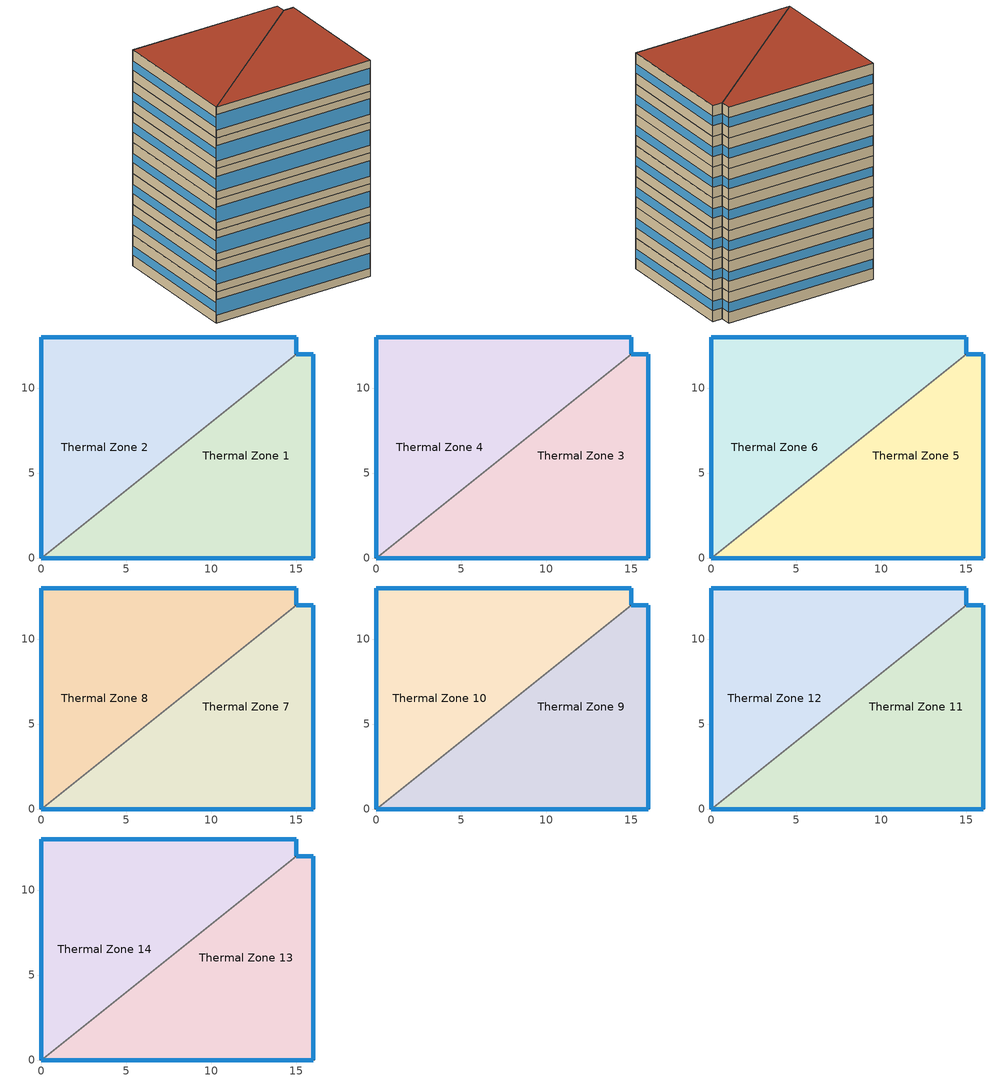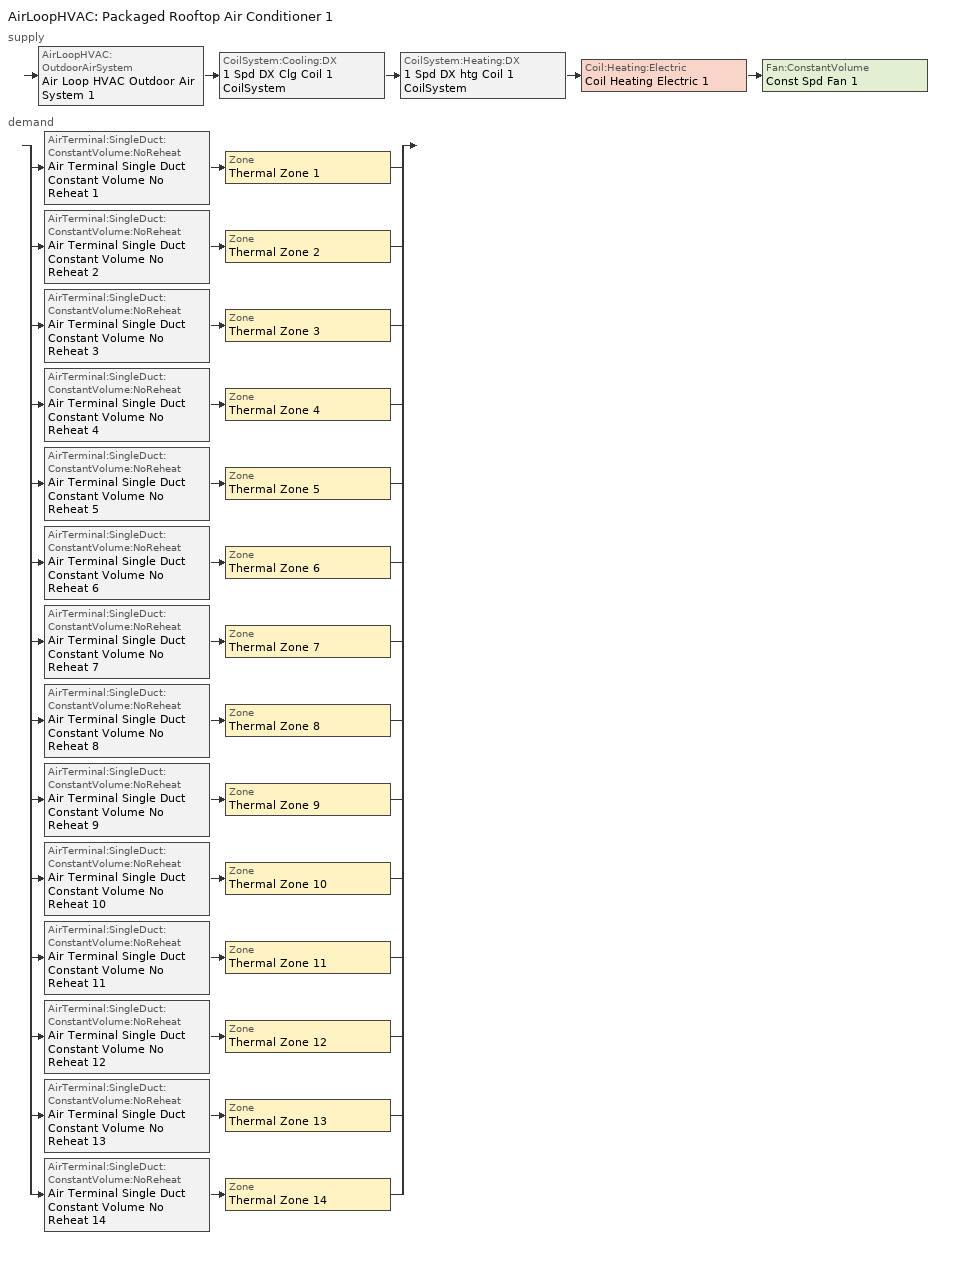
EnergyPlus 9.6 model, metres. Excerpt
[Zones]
Thermal Zone 1
 floor ground (ExtSlabCarpet): 0,0 15,12 16,12 16,0 z0
 wall outside (Ext Wall): 0,0 16,0 16,12 15,12 z0:3
 wall to Thermal Zone 2 (Interior Wall): 15,12 0,0 z0:3
 window (Ext Window): 16,0.01 16,11.99 / 15.99,12 15.01,12 z1.05:1.95; 0.01,0 15.99,0 z0.75:2.25
Thermal Zone 2
 floor ground (ExtSlabCarpet): 15,13 15,12 0,0 0,13 z0
 wall outside (Ext Wall): 15,12 15,13 0,13 0,0 z0:3
 window (Ext Window): 15,12.01 15,12.99 / 14.99,13 0.01,13 / 0,12.99 0,0.01 z1.05:1.95
Thermal Zone 3
 floor to Thermal Zone 1 (Interior Floor): 0,0 15,12 16,12 16,0 z3
 wall outside (Ext Wall): 0,0 16,0 16,12 15,12 z3:6
 wall to Thermal Zone 4 (Interior Wall): 15,12 0,0 z3:6
 window (Ext Window): 16,0.01 16,11.99 / 15.99,12 15.01,12 z4.05:4.95; 0.01,0 15.99,0 z3.75:5.25
Thermal Zone 4
 floor to Thermal Zone 2 (Interior Floor): 0,0 0,13 15,13 15,12 z3
 wall outside (Ext Wall): 15,12 15,13 0,13 0,0 z3:6
 window (Ext Window): 15,12.01 15,12.99 / 14.99,13 0.01,13 / 0,12.99 0,0.01 z4.05:4.95
Thermal Zone 5
 floor to Thermal Zone 3 (Interior Floor): 0,0 15,12 16,12 16,0 z6
 wall outside (Ext Wall): 0,0 16,0 16,12 15,12 z6:9
 wall to Thermal Zone 6 (Interior Wall): 15,12 0,0 z6:9
 window (Ext Window): 16,0.01 16,11.99 / 15.99,12 15.01,12 z7.05:7.95; 0.01,0 15.99,0 z6.75:8.25
Thermal Zone 6
 floor to Thermal Zone 4 (Interior Floor): 0,0 0,13 15,13 15,12 z6
 wall outside (Ext Wall): 15,12 15,13 0,13 0,0 z6:9
 window (Ext Window): 15,12.01 15,12.99 / 14.99,13 0.01,13 / 0,12.99 0,0.01 z7.05:7.95
Thermal Zone 7
 floor to Thermal Zone 5 (Interior Floor): 0,0 15,12 16,12 16,0 z9
 wall outside (Ext Wall): 0,0 16,0 16,12 15,12 z9:12
 wall to Thermal Zone 8 (Interior Wall): 15,12 0,0 z9:12
 window (Ext Window): 16,0.01 16,11.99 / 15.99,12 15.01,12 z10.05:10.95; 0.01,0 15.99,0 z9.75:11.25
Thermal Zone 8
 floor to Thermal Zone 6 (Interior Floor): 0,0 0,13 15,13 15,12 z9
 wall outside (Ext Wall): 15,12 15,13 0,13 0,0 z9:12
 window (Ext Window): 15,12.01 15,12.99 / 14.99,13 0.01,13 / 0,12.99 0,0.01 z10.05:10.95
Thermal Zone 9
 floor to Thermal Zone 7 (Interior Floor): 0,0 15,12 16,12 16,0 z12
 wall outside (Ext Wall): 0,0 16,0 16,12 15,12 z12:15
 wall to Thermal Zone 10 (Interior Wall): 15,12 0,0 z12:15
 window (Ext Window): 16,0.01 16,11.99 / 15.99,12 15.01,12 z13.05:13.95; 0.01,0 15.99,0 z12.75:14.25
Thermal Zone 10
 floor to Thermal Zone 8 (Interior Floor): 0,0 0,13 15,13 15,12 z12
 wall outside (Ext Wall): 15,12 15,13 0,13 0,0 z12:15
 window (Ext Window): 15,12.01 15,12.99 / 14.99,13 0.01,13 / 0,12.99 0,0.01 z13.05:13.95
Thermal Zone 11
 floor to Thermal Zone 9 (Interior Floor): 0,0 15,12 16,12 16,0 z15
 wall outside (Ext Wall): 0,0 16,0 16,12 15,12 z15:18
 wall to Thermal Zone 12 (Interior Wall): 15,12 0,0 z15:18
 window (Ext Window): 16,0.01 16,11.99 / 15.99,12 15.01,12 z16.05:16.95; 0.01,0 15.99,0 z15.75:17.25
Thermal Zone 12
 floor to Thermal Zone 10 (Interior Floor): 0,0 0,13 15,13 15,12 z15
 wall outside (Ext Wall): 15,12 15,13 0,13 0,0 z15:18
 window (Ext Window): 15,12.01 15,12.99 / 14.99,13 0.01,13 / 0,12.99 0,0.01 z16.05:16.95
Thermal Zone 13
 floor to Thermal Zone 11 (Interior Floor): 0,0 15,12 16,12 16,0 z18
 wall outside (Ext Wall): 0,0 16,0 16,12 15,12 z18:21
 wall to Thermal Zone 14 (Interior Wall): 15,12 0,0 z18:21
 window (Ext Window): 16,0.01 16,11.99 / 15.99,12 15.01,12 z19.05:19.95; 0.01,0 15.99,0 z18.75:20.25
 roof outside (Ext Roof): 0,0 16,0 16,12 15,12 z21
Thermal Zone 14
 floor to Thermal Zone 12 (Interior Floor): 0,0 0,13 15,13 15,12 z18
 wall outside (Ext Wall): 15,12 15,13 0,13 0,0 z18:21
 window (Ext Window): 15,12.01 15,12.99 / 14.99,13 0.01,13 / 0,12.99 0,0.01 z19.05:19.95
 roof outside (Ext Roof): 0,0 15,12 15,13 0,13 z21
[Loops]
AirLoopHVAC 'Packaged Rooftop Air Conditioner 1'
 supply: AirLoopHVAC:OutdoorAirSystem 'Air Loop HVAC Outdoor Air System 1' > CoilSystem:Cooling:DX '1 Spd DX Clg Coil 1 CoilSystem' > CoilSystem:Heating:DX '1 Spd DX htg Coil 1 CoilSystem' > Coil:Heating:Electric 'Coil Heating Electric 1' > Fan:ConstantVolume 'Const Spd Fan 1'
 demand: split
  | AirTerminal:SingleDuct:ConstantVolume:NoReheat 'Air Terminal Single Duct Constant Volume No Reheat 1' > Zone 'Thermal Zone 1'
  | AirTerminal:SingleDuct:ConstantVolume:NoReheat 'Air Terminal Single Duct Constant Volume No Reheat 2' > Zone 'Thermal Zone 2'
  | AirTerminal:SingleDuct:ConstantVolume:NoReheat 'Air Terminal Single Duct Constant Volume No Reheat 3' > Zone 'Thermal Zone 3'
  | AirTerminal:SingleDuct:ConstantVolume:NoReheat 'Air Terminal Single Duct Constant Volume No Reheat 4' > Zone 'Thermal Zone 4'
  | AirTerminal:SingleDuct:ConstantVolume:NoReheat 'Air Terminal Single Duct Constant Volume No Reheat 5' > Zone 'Thermal Zone 5'
  | AirTerminal:SingleDuct:ConstantVolume:NoReheat 'Air Terminal Single Duct Constant Volume No Reheat 6' > Zone 'Thermal Zone 6'
  | AirTerminal:SingleDuct:ConstantVolume:NoReheat 'Air Terminal Single Duct Constant Volume No Reheat 7' > Zone 'Thermal Zone 7'
  | AirTerminal:SingleDuct:ConstantVolume:NoReheat 'Air Terminal Single Duct Constant Volume No Reheat 8' > Zone 'Thermal Zone 8'
  | AirTerminal:SingleDuct:ConstantVolume:NoReheat 'Air Terminal Single Duct Constant Volume No Reheat 9' > Zone 'Thermal Zone 9'
  | AirTerminal:SingleDuct:ConstantVolume:NoReheat 'Air Terminal Single Duct Constant Volume No Reheat 10' > Zone 'Thermal Zone 10'
  | AirTerminal:SingleDuct:ConstantVolume:NoReheat 'Air Terminal Single Duct Constant Volume No Reheat 11' > Zone 'Thermal Zone 11'
  | AirTerminal:SingleDuct:ConstantVolume:NoReheat 'Air Terminal Single Duct Constant Volume No Reheat 12' > Zone 'Thermal Zone 12'
  | AirTerminal:SingleDuct:ConstantVolume:NoReheat 'Air Terminal Single Duct Constant Volume No Reheat 13' > Zone 'Thermal Zone 13'
  | AirTerminal:SingleDuct:ConstantVolume:NoReheat 'Air Terminal Single Duct Constant Volume No Reheat 14' > Zone 'Thermal Zone 14'
[Building]
Building 1: North Axis {deg}=-0
[Site:Location]
Washington Dc Dulles IntL Ar: Latitude {deg}=38.98; Longitude {deg}=-77.47; Time Zone {hr}=-5; Elevation {m}=82
[SizingPeriod:DesignDay] Day of Month=21; Dry-Bulb Temperature Range Modifier Type=DefaultMultipliers; Barometric Pressure {Pa}=86790; Rain Indicator=No; Snow Indicator=No; Daylight Saving Time Indicator=No; Begin Environment Reset Mode=FullResetAtBeginEnvironment
Name | Month | Day Type | Maximum Dry-Bulb Temperature {C} | Daily Dry-Bulb Temperature Range {deltaC} | Humidity Condition Type | Wetbulb or DewPoint at Maximum Dry-Bulb {C} | Wind Speed {m/s} | Wind Direction {deg} | Solar Model Indicator | ASHRAE Clear Sky Optical Depth for Beam Irradiance (taub) | ASHRAE Clear Sky Optical Depth for Diffuse Irradiance (taud) | Enthalpy at Maximum Dry-Bulb {J/kg} | Sky Clearness
SALT-LAKE-CITY-IAP Ann Clg .4% Condns DB=>MWB | 7 | SummerDesignDay | 36.5 | 14.4 | Wetbulb | 17.1 | 5 | 340 | ASHRAETau | 0.339 | 2.366
SALT-LAKE-CITY-IAP Ann Clg .4% Condns DP=>MDB | 7 | SummerDesignDay | 22.5 | 14.4 | Dewpoint | 15.6 | 5 | 340 | ASHRAETau | 0.339 | 2.366
SALT-LAKE-CITY-IAP Ann Clg .4% Condns Enth=>MDB | 7 | SummerDesignDay | 30.8 | 14.4 | Enthalpy |  | 5 | 340 | ASHRAETau | 0.339 | 2.366 | 59300
SALT-LAKE-CITY-IAP Ann Clg .4% Condns WB=>MDB | 7 | SummerDesignDay | 31.2 | 14.4 | Wetbulb | 19 | 5 | 340 | ASHRAETau | 0.339 | 2.366
SALT-LAKE-CITY-IAP Ann Htg 99.6% Condns DB | 1 | WinterDesignDay | -12.4 | 0 | Wetbulb | -12.4 | 2.6 | 140 | ASHRAEClearSky |  |  |  | 0
SALT-LAKE-CITY-IAP Ann Htg Wind 99.6% Condns WS=>MCDB | 1 | WinterDesignDay | 6.8 | 0 | Wetbulb | 6.8 | 12.4 | 140 | ASHRAEClearSky |  |  |  | 0
SALT-LAKE-CITY-IAP Ann Hum_n 99.6% Condns DP=>MCDB | 1 | WinterDesignDay | -10.7 | 0 | Dewpoint | -16.2 | 2.6 | 140 | ASHRAEClearSky |  |  |  | 0
[Material] Thermal Absorptance=0.9
Name | Roughness | Thickness m | Conductivity W/m-K | Density kg/m3 | Specific Heat J/kg-K | Solar Absorptance | Visible Absorptance
wall gypsum | MediumSmooth | 0.2 | 0.16 | 800 | 1090 | 0.4 | 0.4
roof concrete | MediumRough | 0.25 | 0.5 | 2243 | 837 | 0.65 | 0.65
Wall Insulation [44]; Roof Insulation [44] | MediumRough | 0.1104 | 0.0432 | 91 | 837 | 0.5 | 0.5
F16 Acoustic tile | MediumSmooth | 0.0191 | 0.06 | 368 | 590 | 0.3 | 0.3
M11 100mm lightweight concrete | MediumRough | 0.1016 | 0.53 | 1280 | 840 | 0.5 | 0.5
MAT-CC05 4 HW CONCRETE | Rough | 0.1016 | 1.311 | 2240 | 836.8 | 0.85 | 0.85
G01a 19mm gypsum board | MediumSmooth | 0.019 | 0.16 | 800 | 1090 | 0.4 | 0.4
[Material:AirGap]
Name | Thermal Resistance m2-K/W
F04 Wall air space resistance | 0.15
F05 Ceiling air space resistance | 0.18
[Material:NoMass]
CP02 CARPET PAD: Roughness=Smooth; Thermal Resistance m2-K/W=0.1; Thermal Absorptance=0.9; Solar Absorptance=0.8; Visible Absorptance=0.8
[WindowMaterial:SimpleGlazingSystem]
Window Material Simple Glazing System: U-Factor W/m2-K=1.8; Solar Heat Gain Coefficient=0.35
[Construction]
Ext Roof: roof concrete, Roof Insulation [44]
Ext Wall: wall gypsum, Wall Insulation [44]
Ext Window: Window Material Simple Glazing System
ExtSlabCarpet: MAT-CC05 4 HW CONCRETE, CP02 CARPET PAD
Interior Floor: F16 Acoustic tile, F05 Ceiling air space resistance, M11 100mm lightweight concrete
Interior Wall: G01a 19mm gypsum board, F04 Wall air space resistance, G01a 19mm gypsum board
[Zone]
Thermal Zone 1; Thermal Zone 2: 0, 0, 0, 0, , 1, , , , , , Yes
Thermal Zone 3; Thermal Zone 4: 0, 0, 0, 3, , 1, , , , , , Yes
Thermal Zone 5; Thermal Zone 6: 0, 0, 0, 6, , 1, , , , , , Yes
Thermal Zone 7; Thermal Zone 8: 0, 0, 0, 9, , 1, , , , , , Yes
Thermal Zone 9; Thermal Zone 10: 0, 0, 0, 12, , 1, , , , , , Yes
Thermal Zone 11; Thermal Zone 12: 0, 0, 0, 15, , 1, , , , , , Yes
Thermal Zone 13; Thermal Zone 14: 0, 0, 0, 18, , 1, , , , , , Yes
[Controller:MechanicalVentilation]
Controller Mechanical Ventilation 1: Availability Schedule=Always On Discrete; Demand Controlled Ventilation=No; System Outdoor Air Method=ZoneSum; Zone or ZoneList Name 1=Thermal Zone 1; Design Specification Outdoor Air Object Name 1=Ventilation 1; Zone or ZoneList Name 2=Thermal Zone 2; Design Specification Outdoor Air Object Name 2=Ventilation 2; Zone or ZoneList Name 3=Thermal Zone 3; Design Specification Outdoor Air Object Name 3=Ventilation 3; Zone or ZoneList Name 4=Thermal Zone 4; Design Specification Outdoor Air Object Name 4=Ventilation 4; Zone or ZoneList Name 5=Thermal Zone 5; Design Specification Outdoor Air Object Name 5=Ventilation 5; Zone or ZoneList Name 6=Thermal Zone 6; Design Specification Outdoor Air Object Name 6=Ventilation 6; Zone or ZoneList Name 7=Thermal Zone 7; Design Specification Outdoor Air Object Name 7=Ventilation 7; Zone or ZoneList Name 8=Thermal Zone 8; Design Specification Outdoor Air Object Name 8=Ventilation 8; Zone or ZoneList Name 9=Thermal Zone 9; Design Specification Outdoor Air Object Name 9=Ventilation 9; Zone or ZoneList Name 10=Thermal Zone 10; Design Specification Outdoor Air Object Name 10=Ventilation 10; Zone or ZoneList Name 11=Thermal Zone 11; Design Specification Outdoor Air Object Name 11=Ventilation 11; Zone or ZoneList Name 12=Thermal Zone 12; Design Specification Outdoor Air Object Name 12=Ventilation 12; Zone or ZoneList Name 13=Thermal Zone 13; Design Specification Outdoor Air Object Name 13=Ventilation 13; Zone or ZoneList Name 14=Thermal Zone 14; Design Specification Outdoor Air Object Name 14=Ventilation 14
[AirLoopHVAC]
Packaged Rooftop Air Conditioner 1: Design Supply Air Flow Rate m3/s=AutoSize; Design Return Air Flow Fraction of Supply Air Flow=1
[Sizing:System]
Packaged Rooftop Air Conditioner 1: Type of Load to Size On=Sensible; Design Outdoor Air Flow Rate m3/s=Autosize; Central Heating Maximum System Air Flow Ratio=0.3; Preheat Design Temperature C=7; Preheat Design Humidity Ratio kgWater/kgDryAir=0.008; Precool Design Temperature C=12.8; Precool Design Humidity Ratio kgWater/kgDryAir=0.008; Central Cooling Design Supply Air Temperature C=14; Central Heating Design Supply Air Temperature C=45; Type of Zone Sum to Use=NonCoincident; 100% Outdoor Air in Cooling=Yes; 100% Outdoor Air in Heating=Yes; Central Cooling Design Supply Air Humidity Ratio kgWater/kgDryAir=0.0085; Central Heating Design Supply Air Humidity Ratio kgWater/kgDryAir=0.008; Cooling Supply Air Flow Rate Method=DesignDay; Cooling Supply Air Flow Rate m3/s=0; Cooling Supply Air Flow Rate Per Floor Area m3/s-m2=0.00996765; Cooling Fraction of Autosized Cooling Supply Air Flow Rate=1; Cooling Supply Air Flow Rate Per Unit Cooling Capacity m3/s-W=3.94755e-05; Heating Supply Air Flow Rate Method=DesignDay; Heating Supply Air Flow Rate m3/s=0; Heating Supply Air Flow Rate Per Floor Area m3/s-m2=0.00996765; Heating Fraction of Autosized Heating Supply Air Flow Rate=1; Heating Fraction of Autosized Cooling Supply Air Flow Rate=1; Heating Supply Air Flow Rate Per Unit Heating Capacity m3/s-W=3.15882e-05; System Outdoor Air Method=ZoneSum; Zone Maximum Outdoor Air Fraction dimensionless=1; Cooling Design Capacity Method=CoolingDesignCapacity; Cooling Design Capacity W=Autosize; Cooling Design Capacity Per Floor Area W/m2=234.7; Fraction of Autosized Cooling Design Capacity=1; Heating Design Capacity Method=HeatingDesignCapacity; Heating Design Capacity W=Autosize; Heating Design Capacity Per Floor Area W/m2=157; Fraction of Autosized Heating Design Capacity=1; Central Cooling Capacity Control Method=OnOff; Occupant Diversity=Autosize
[AvailabilityManager:Scheduled] Schedule=Always On Discrete
Packaged Rooftop Air Conditioner 1 Availability Manager; Air Loop HVAC Outdoor Air System 1 Availability Manager
[Controller:OutdoorAir]
Controller Outdoor Air 1: Minimum Outdoor Air Flow Rate m3/s=0; Maximum Outdoor Air Flow Rate m3/s=Autosize; Economizer Control Type=NoEconomizer; Economizer Control Action Type=ModulateFlow; Economizer Maximum Limit Dry-Bulb Temperature C=28; Economizer Maximum Limit Enthalpy J/kg=64000; Economizer Minimum Limit Dry-Bulb Temperature C=-100; Lockout Type=NoLockout; Minimum Limit Type=FixedMinimum; Mechanical Ventilation Controller=Controller Mechanical Ventilation 1; High Humidity Control=No; Control High Indoor Humidity Based on Outdoor Humidity Ratio=Yes; Heat Recovery Bypass Control Type=BypassWhenWithinEconomizerLimits
[SetpointManager:MixedAir] Control Variable=Temperature
Name | Setpoint Node or NodeList
Node Air Deck Mixed 1 OS Default SPM | Node Air Deck Mixed 1
Node Air Deck Cooling 1 OS Default SPM | Node Air Deck Cooling 1
Node Air Deck Heating 1 OS Default SPM | Node Air Deck Heating 1
Node Air Deck Elec Heating 1 OS Default SPM | Node Air Deck Elec Heating 1
[CoilSystem:Cooling:DX]
1 Spd DX Clg Coil 1 CoilSystem: Availability Schedule=Always On Discrete hvac_library; Cooling Coil=1 Spd DX Clg Coil 1
[Coil:Cooling:DX:SingleSpeed]
1 Spd DX Clg Coil 1: Availability Schedule=Always On Discrete hvac_library; Gross Rated Total Cooling Capacity W=Autosize; Gross Rated Sensible Heat Ratio=Autosize; Gross Rated Cooling COP W/W=3.45; Rated Air Flow Rate m3/s=Autosize; Rated Evaporator Fan Power Per Volume Flow Rate W/(m3/s)=773.3; Total Cooling Capacity Function of Temperature Curve=OS:Curve:Biquadratic 1; Total Cooling Capacity Function of Flow Fraction Curve=OS:Curve:Quadratic 1; Energy Input Ratio Function of Temperature Curve=OS:Curve:Biquadratic 2; Energy Input Ratio Function of Flow Fraction Curve=OS:Curve:Quadratic 2; Part Load Fraction Correlation Curve=OS:Curve:Quadratic 3; Minimum Outdoor Dry-Bulb Temperature for Compressor Operation C=-25; Condenser Type=AirCooled; Evaporative Condenser Effectiveness=0; Evaporative Condenser Air Flow Rate m3/s=Autosize; Evaporative Condenser Pump Rated Power Consumption W=Autosize; Crankcase Heater Capacity W=0; Maximum Outdoor Dry-Bulb Temperature for Crankcase Heater Operation C=0; Basin Heater Capacity W/K=0; Basin Heater Setpoint Temperature C=10
[CoilSystem:Heating:DX]
1 Spd DX htg Coil 1 CoilSystem: Availability Schedule=Always On Discrete hvac_library; Heating Coil=1 Spd DX htg Coil 1
[Coil:Heating:DX:SingleSpeed]
1 Spd DX htg Coil 1: Availability Schedule=Always On Discrete hvac_library; Gross Rated Heating Capacity W=Autosize; Gross Rated Heating COP W/W=3.8; Rated Air Flow Rate m3/s=Autosize; Rated Supply Fan Power Per Volume Flow Rate W/(m3/s)=773.3; Heating Capacity Function of Temperature Curve=Curve Cubic 1; Heating Capacity Function of Flow Fraction Curve=Curve Cubic 2; Energy Input Ratio Function of Temperature Curve=Curve Cubic 3; Energy Input Ratio Function of Flow Fraction Curve=Curve Quadratic 4; Part Load Fraction Correlation Curve=Curve Quadratic 5; Minimum Outdoor Dry-Bulb Temperature for Compressor Operation C=-8; Maximum Outdoor Dry-Bulb Temperature for Defrost Operation C=5; Crankcase Heater Capacity W=0; Maximum Outdoor Dry-Bulb Temperature for Crankcase Heater Operation C=10; Defrost Strategy=Resistive; Defrost Control=Timed; Defrost Time Period Fraction=0.166667; Resistive Defrost Heater Capacity W=2000
[Coil:Heating:Electric]
Coil Heating Electric 1: Availability Schedule=Always On Discrete hvac_library; Efficiency=1; Nominal Capacity W=Autosize
[Fan:ConstantVolume]
Const Spd Fan 1: Availability Schedule=Always On Discrete; Fan Total Efficiency=0.75; Pressure Rise Pa=900; Maximum Flow Rate m3/s=Autosize; Motor Efficiency=0.9; Motor In Airstream Fraction=1
[SetpointManager:SingleZone:Reheat]
Setpoint Manager Single Zone Reheat 1: Control Variable=Temperature; Minimum Supply Air Temperature C=-99; Maximum Supply Air Temperature C=99; Control Zone=Thermal Zone 1; Setpoint Node or NodeList=Node Air Deck Supply 1
[ZoneControl:Thermostat] Temperature Difference Between Cutout And Setpoint deltaC=0
Name | Zone or ZoneList | Control Type Schedule | Control 1
Thermal Zone 1 Thermostat | Thermal Zone 1 | Thermal Zone 1 Thermostat Schedule | Thermostat Setpoint Dual Setpoint 1
Thermal Zone 2 Thermostat | Thermal Zone 2 | Thermal Zone 2 Thermostat Schedule | Thermostat Setpoint Dual Setpoint 2
Thermal Zone 3 Thermostat | Thermal Zone 3 | Thermal Zone 3 Thermostat Schedule | Thermostat Setpoint Dual Setpoint 3
Thermal Zone 4 Thermostat | Thermal Zone 4 | Thermal Zone 4 Thermostat Schedule | Thermostat Setpoint Dual Setpoint 4
Thermal Zone 5 Thermostat | Thermal Zone 5 | Thermal Zone 5 Thermostat Schedule | Thermostat Setpoint Dual Setpoint 5
Thermal Zone 6 Thermostat | Thermal Zone 6 | Thermal Zone 6 Thermostat Schedule | Thermostat Setpoint Dual Setpoint 6
Thermal Zone 7 Thermostat | Thermal Zone 7 | Thermal Zone 7 Thermostat Schedule | Thermostat Setpoint Dual Setpoint 7
Thermal Zone 8 Thermostat | Thermal Zone 8 | Thermal Zone 8 Thermostat Schedule | Thermostat Setpoint Dual Setpoint 8
Thermal Zone 9 Thermostat | Thermal Zone 9 | Thermal Zone 9 Thermostat Schedule | Thermostat Setpoint Dual Setpoint 9
Thermal Zone 10 Thermostat | Thermal Zone 10 | Thermal Zone 10 Thermostat Schedule | Thermostat Setpoint Dual Setpoint 10
Thermal Zone 11 Thermostat | Thermal Zone 11 | Thermal Zone 11 Thermostat Schedule | Thermostat Setpoint Dual Setpoint 11
Thermal Zone 12 Thermostat | Thermal Zone 12 | Thermal Zone 12 Thermostat Schedule | Thermostat Setpoint Dual Setpoint 12
Thermal Zone 13 Thermostat | Thermal Zone 13 | Thermal Zone 13 Thermostat Schedule | Thermostat Setpoint Dual Setpoint 13
Thermal Zone 14 Thermostat | Thermal Zone 14 | Thermal Zone 14 Thermostat Schedule | Thermostat Setpoint Dual Setpoint 14
[ThermostatSetpoint:DualSetpoint]
Name | Heating Setpoint Temperature Schedule | Cooling Setpoint Temperature Schedule
Thermostat Setpoint Dual Setpoint 1 | HtgSetp 1 | ClgSetp 1
Thermostat Setpoint Dual Setpoint 2 | HtgSetp 2 | ClgSetp 2
Thermostat Setpoint Dual Setpoint 3 | HtgSetp 3 | ClgSetp 3
Thermostat Setpoint Dual Setpoint 4 | HtgSetp 4 | ClgSetp 4
Thermostat Setpoint Dual Setpoint 5 | HtgSetp 5 | ClgSetp 5
Thermostat Setpoint Dual Setpoint 6 | HtgSetp 6 | ClgSetp 6
Thermostat Setpoint Dual Setpoint 7 | HtgSetp 7 | ClgSetp 7
Thermostat Setpoint Dual Setpoint 8 | HtgSetp 8 | ClgSetp 8
Thermostat Setpoint Dual Setpoint 9 | HtgSetp 9 | ClgSetp 9
Thermostat Setpoint Dual Setpoint 10 | HtgSetp 10 | ClgSetp 10
Thermostat Setpoint Dual Setpoint 11 | HtgSetp 11 | ClgSetp 11
Thermostat Setpoint Dual Setpoint 12 | HtgSetp 12 | ClgSetp 12
Thermostat Setpoint Dual Setpoint 13 | HtgSetp 13 | ClgSetp 13
Thermostat Setpoint Dual Setpoint 14 | HtgSetp 14 | ClgSetp 14
[AirTerminal:SingleDuct:ConstantVolume:NoReheat] Availability Schedule=Always On Discrete; Maximum Air Flow Rate m3/s=AutoSize
Air Terminal Single Duct Constant Volume No Reheat 1; Air Terminal Single Duct Constant Volume No Reheat 2; Air Terminal Single Duct Constant Volume No Reheat 3; Air Terminal Single Duct Constant Volume No Reheat 4; Air Terminal Single Duct Constant Volume No Reheat 5; Air Terminal Single Duct Constant Volume No Reheat 6; Air Terminal Single Duct Constant Volume No Reheat 7; Air Terminal Single Duct Constant Volume No Reheat 8; Air Terminal Single Duct Constant Volume No Reheat 9; Air Terminal Single Duct Constant Volume No Reheat 10; Air Terminal Single Duct Constant Volume No Reheat 11; Air Terminal Single Duct Constant Volume No Reheat 12; Air Terminal Single Duct Constant Volume No Reheat 13; Air Terminal Single Duct Constant Volume No Reheat 14
[Zone equipment]
Thermal Zone 1: Air Terminal Single Duct Constant Volume No Reheat 1
Thermal Zone 2: Air Terminal Single Duct Constant Volume No Reheat 2
Thermal Zone 3: Air Terminal Single Duct Constant Volume No Reheat 3
Thermal Zone 4: Air Terminal Single Duct Constant Volume No Reheat 4
Thermal Zone 5: Air Terminal Single Duct Constant Volume No Reheat 5
Thermal Zone 6: Air Terminal Single Duct Constant Volume No Reheat 6
Thermal Zone 7: Air Terminal Single Duct Constant Volume No Reheat 7
Thermal Zone 8: Air Terminal Single Duct Constant Volume No Reheat 8
Thermal Zone 9: Air Terminal Single Duct Constant Volume No Reheat 9
Thermal Zone 10: Air Terminal Single Duct Constant Volume No Reheat 10
Thermal Zone 11: Air Terminal Single Duct Constant Volume No Reheat 11
Thermal Zone 12: Air Terminal Single Duct Constant Volume No Reheat 12
Thermal Zone 13: Air Terminal Single Duct Constant Volume No Reheat 13
Thermal Zone 14: Air Terminal Single Duct Constant Volume No Reheat 14
[Sizing:Zone] Zone Cooling Design Supply Air Temperature Input Method=SupplyAirTemperature; Zone Cooling Design Supply Air Temperature C=14; Zone Cooling Design Supply Air Temperature Difference deltaC=11.11; Zone Heating Design Supply Air Temperature Input Method=SupplyAirTemperature; Zone Heating Design Supply Air Temperature C=45; Zone Heating Design Supply Air Temperature Difference deltaC=11.11; Zone Cooling Design Supply Air Humidity Ratio kgWater/kgDryAir=0.0085; Zone Heating Design Supply Air Humidity Ratio kgWater/kgDryAir=0.008; Cooling Design Air Flow Method=DesignDay; Cooling Design Air Flow Rate m3/s=0; Cooling Minimum Air Flow per Zone Floor Area m3/s-m2=0.000762; Cooling Minimum Air Flow m3/s=0; Cooling Minimum Air Flow Fraction=0; Heating Design Air Flow Method=DesignDay; Heating Design Air Flow Rate m3/s=0; Heating Maximum Air Flow per Zone Floor Area m3/s-m2=0.002032; Heating Maximum Air Flow m3/s=0.141576; Heating Maximum Air Flow Fraction=0.3; Account for Dedicated Outdoor Air System=No
Name | Design Specification Outdoor Air Object
Thermal Zone 1 | Ventilation 1
Thermal Zone 2 | Ventilation 2
Thermal Zone 3 | Ventilation 3
Thermal Zone 4 | Ventilation 4
Thermal Zone 5 | Ventilation 5
Thermal Zone 6 | Ventilation 6
Thermal Zone 7 | Ventilation 7
Thermal Zone 8 | Ventilation 8
Thermal Zone 9 | Ventilation 9
Thermal Zone 10 | Ventilation 10
Thermal Zone 11 | Ventilation 11
Thermal Zone 12 | Ventilation 12
Thermal Zone 13 | Ventilation 13
Thermal Zone 14 | Ventilation 14
[DesignSpecification:OutdoorAir] Outdoor Air Method=Sum; Outdoor Air Flow per Person m3/s-person=0; Outdoor Air Flow per Zone Floor Area m3/s-m2=0; Outdoor Air Flow per Zone m3/s=0; Outdoor Air Flow Air Changes per Hour 1/hr=1.2
Ventilation 1; Ventilation 2; Ventilation 3; Ventilation 4; Ventilation 5; Ventilation 6; Ventilation 7; Ventilation 8; Ventilation 9; Ventilation 10; Ventilation 11; Ventilation 12; Ventilation 13; Ventilation 14
[Schedule:Day:Interval]
HtgSetp Summer Design Day 1; HtgSetp Summer Design Day 2; HtgSetp Summer Design Day 3; HtgSetp Summer Design Day 4; HtgSetp Summer Design Day 5; HtgSetp Summer Design Day 6; HtgSetp Summer Design Day 7; HtgSetp Summer Design Day 8; HtgSetp Summer Design Day 9; HtgSetp Summer Design Day 10; HtgSetp Summer Design Day 11; HtgSetp Summer Design Day 12; HtgSetp Summer Design Day 13; HtgSetp Summer Design Day 14: No, 24:00, 15.6
HtgSetp Winter Design Day 1; HtgSetp Winter Design Day 2; HtgSetp Winter Design Day 3; HtgSetp Winter Design Day 4; HtgSetp Winter Design Day 5; HtgSetp Winter Design Day 6; HtgSetp Winter Design Day 7; HtgSetp Winter Design Day 8; HtgSetp Winter Design Day 9; HtgSetp Winter Design Day 10; HtgSetp Winter Design Day 11; HtgSetp Winter Design Day 12; HtgSetp Winter Design Day 13; HtgSetp Winter Design Day 14: No, 24:00, 21
ClgSetp Summer Design Day 1; ClgSetp Summer Design Day 2; ClgSetp Summer Design Day 3; ClgSetp Summer Design Day 4; ClgSetp Summer Design Day 5; ClgSetp Summer Design Day 6; ClgSetp Summer Design Day 7; ClgSetp Summer Design Day 8; ClgSetp Summer Design Day 9; ClgSetp Summer Design Day 10; ClgSetp Summer Design Day 11; ClgSetp Summer Design Day 12; ClgSetp Summer Design Day 13; ClgSetp Summer Design Day 14: No, 06:00, 26.7, 22:00, 24, 24:00, 26.7
ClgSetp Winter Design Day 1; ClgSetp Winter Design Day 2; ClgSetp Winter Design Day 3; ClgSetp Winter Design Day 4; ClgSetp Winter Design Day 5; ClgSetp Winter Design Day 6; ClgSetp Winter Design Day 7; ClgSetp Winter Design Day 8; ClgSetp Winter Design Day 9; ClgSetp Winter Design Day 10; ClgSetp Winter Design Day 11; ClgSetp Winter Design Day 12; ClgSetp Winter Design Day 13; ClgSetp Winter Design Day 14: No, 24:00, 26.7
ClgSetp Default Schedule 1; ClgSetp Default Schedule 2; ClgSetp Default Schedule 3; ClgSetp Default Schedule 4; ClgSetp Default Schedule 5; ClgSetp Default Schedule 6; ClgSetp Default Schedule 7; ClgSetp Default Schedule 8; ClgSetp Default Schedule 9; ClgSetp Default Schedule 10; ClgSetp Default Schedule 11; ClgSetp Default Schedule 12; ClgSetp Default Schedule 13; ClgSetp Default Schedule 14: Temperature 37, No, 01:00, 28, 02:00, 28, 03:00, 28, 04:00, 28, 05:00, 28, 06:00, 28, 07:00, 28, 08:00, 24, 09:00, 24, 10:00, 24, 11:00, 24, 12:00, 24, 13:00, 24, 14:00, 24, 15:00, 24, 16:00, 24, 17:00, 24, 18:00, 24, 19:00, 24, 20:00, 24, 21:00, 24, 22:00, 24, 23:00, 24, 24:00, 28
HtgSetp Default Schedule 1; HtgSetp Default Schedule 2; HtgSetp Default Schedule 3; HtgSetp Default Schedule 4; HtgSetp Default Schedule 5; HtgSetp Default Schedule 6; HtgSetp Default Schedule 7; HtgSetp Default Schedule 8; HtgSetp Default Schedule 9; HtgSetp Default Schedule 10; HtgSetp Default Schedule 11; HtgSetp Default Schedule 12; HtgSetp Default Schedule 13; HtgSetp Default Schedule 14: Temperature 36, No, 01:00, 18, 02:00, 18, 03:00, 18, 04:00, 18, 05:00, 18, 06:00, 18, 07:00, 18, 08:00, 20, 09:00, 20, 10:00, 20, 11:00, 20, 12:00, 20, 13:00, 20, 14:00, 20, 15:00, 20, 16:00, 20, 17:00, 20, 18:00, 20, 19:00, 20, 20:00, 20, 21:00, 20, 22:00, 20, 23:00, 20, 24:00, 18
[Schedule:Week:Daily]
HtgSetp 1 Week Rule - Jan1-Dec31: HtgSetp Default Schedule 1, HtgSetp Default Schedule 1, HtgSetp Default Schedule 1, HtgSetp Default Schedule 1, HtgSetp Default Schedule 1, HtgSetp Default Schedule 1, HtgSetp Default Schedule 1, HtgSetp Default Schedule 1, HtgSetp Summer Design Day 1, HtgSetp Winter Design Day 1, HtgSetp Default Schedule 1, HtgSetp Default Schedule 1
ClgSetp 1 Week Rule - Jan1-Dec31: ClgSetp Default Schedule 1, ClgSetp Default Schedule 1, ClgSetp Default Schedule 1, ClgSetp Default Schedule 1, ClgSetp Default Schedule 1, ClgSetp Default Schedule 1, ClgSetp Default Schedule 1, ClgSetp Default Schedule 1, ClgSetp Summer Design Day 1, ClgSetp Winter Design Day 1, ClgSetp Default Schedule 1, ClgSetp Default Schedule 1
HtgSetp 2 Week Rule - Jan1-Dec31: HtgSetp Default Schedule 2, HtgSetp Default Schedule 2, HtgSetp Default Schedule 2, HtgSetp Default Schedule 2, HtgSetp Default Schedule 2, HtgSetp Default Schedule 2, HtgSetp Default Schedule 2, HtgSetp Default Schedule 2, HtgSetp Summer Design Day 2, HtgSetp Winter Design Day 2, HtgSetp Default Schedule 2, HtgSetp Default Schedule 2
ClgSetp 2 Week Rule - Jan1-Dec31: ClgSetp Default Schedule 2, ClgSetp Default Schedule 2, ClgSetp Default Schedule 2, ClgSetp Default Schedule 2, ClgSetp Default Schedule 2, ClgSetp Default Schedule 2, ClgSetp Default Schedule 2, ClgSetp Default Schedule 2, ClgSetp Summer Design Day 2, ClgSetp Winter Design Day 2, ClgSetp Default Schedule 2, ClgSetp Default Schedule 2
HtgSetp 3 Week Rule - Jan1-Dec31: HtgSetp Default Schedule 3, HtgSetp Default Schedule 3, HtgSetp Default Schedule 3, HtgSetp Default Schedule 3, HtgSetp Default Schedule 3, HtgSetp Default Schedule 3, HtgSetp Default Schedule 3, HtgSetp Default Schedule 3, HtgSetp Summer Design Day 3, HtgSetp Winter Design Day 3, HtgSetp Default Schedule 3, HtgSetp Default Schedule 3
ClgSetp 3 Week Rule - Jan1-Dec31: ClgSetp Default Schedule 3, ClgSetp Default Schedule 3, ClgSetp Default Schedule 3, ClgSetp Default Schedule 3, ClgSetp Default Schedule 3, ClgSetp Default Schedule 3, ClgSetp Default Schedule 3, ClgSetp Default Schedule 3, ClgSetp Summer Design Day 3, ClgSetp Winter Design Day 3, ClgSetp Default Schedule 3, ClgSetp Default Schedule 3
HtgSetp 4 Week Rule - Jan1-Dec31: HtgSetp Default Schedule 4, HtgSetp Default Schedule 4, HtgSetp Default Schedule 4, HtgSetp Default Schedule 4, HtgSetp Default Schedule 4, HtgSetp Default Schedule 4, HtgSetp Default Schedule 4, HtgSetp Default Schedule 4, HtgSetp Summer Design Day 4, HtgSetp Winter Design Day 4, HtgSetp Default Schedule 4, HtgSetp Default Schedule 4
ClgSetp 4 Week Rule - Jan1-Dec31: ClgSetp Default Schedule 4, ClgSetp Default Schedule 4, ClgSetp Default Schedule 4, ClgSetp Default Schedule 4, ClgSetp Default Schedule 4, ClgSetp Default Schedule 4, ClgSetp Default Schedule 4, ClgSetp Default Schedule 4, ClgSetp Summer Design Day 4, ClgSetp Winter Design Day 4, ClgSetp Default Schedule 4, ClgSetp Default Schedule 4
HtgSetp 5 Week Rule - Jan1-Dec31: HtgSetp Default Schedule 5, HtgSetp Default Schedule 5, HtgSetp Default Schedule 5, HtgSetp Default Schedule 5, HtgSetp Default Schedule 5, HtgSetp Default Schedule 5, HtgSetp Default Schedule 5, HtgSetp Default Schedule 5, HtgSetp Summer Design Day 5, HtgSetp Winter Design Day 5, HtgSetp Default Schedule 5, HtgSetp Default Schedule 5
ClgSetp 5 Week Rule - Jan1-Dec31: ClgSetp Default Schedule 5, ClgSetp Default Schedule 5, ClgSetp Default Schedule 5, ClgSetp Default Schedule 5, ClgSetp Default Schedule 5, ClgSetp Default Schedule 5, ClgSetp Default Schedule 5, ClgSetp Default Schedule 5, ClgSetp Summer Design Day 5, ClgSetp Winter Design Day 5, ClgSetp Default Schedule 5, ClgSetp Default Schedule 5
HtgSetp 6 Week Rule - Jan1-Dec31: HtgSetp Default Schedule 6, HtgSetp Default Schedule 6, HtgSetp Default Schedule 6, HtgSetp Default Schedule 6, HtgSetp Default Schedule 6, HtgSetp Default Schedule 6, HtgSetp Default Schedule 6, HtgSetp Default Schedule 6, HtgSetp Summer Design Day 6, HtgSetp Winter Design Day 6, HtgSetp Default Schedule 6, HtgSetp Default Schedule 6
ClgSetp 6 Week Rule - Jan1-Dec31: ClgSetp Default Schedule 6, ClgSetp Default Schedule 6, ClgSetp Default Schedule 6, ClgSetp Default Schedule 6, ClgSetp Default Schedule 6, ClgSetp Default Schedule 6, ClgSetp Default Schedule 6, ClgSetp Default Schedule 6, ClgSetp Summer Design Day 6, ClgSetp Winter Design Day 6, ClgSetp Default Schedule 6, ClgSetp Default Schedule 6
HtgSetp 7 Week Rule - Jan1-Dec31: HtgSetp Default Schedule 7, HtgSetp Default Schedule 7, HtgSetp Default Schedule 7, HtgSetp Default Schedule 7, HtgSetp Default Schedule 7, HtgSetp Default Schedule 7, HtgSetp Default Schedule 7, HtgSetp Default Schedule 7, HtgSetp Summer Design Day 7, HtgSetp Winter Design Day 7, HtgSetp Default Schedule 7, HtgSetp Default Schedule 7
ClgSetp 7 Week Rule - Jan1-Dec31: ClgSetp Default Schedule 7, ClgSetp Default Schedule 7, ClgSetp Default Schedule 7, ClgSetp Default Schedule 7, ClgSetp Default Schedule 7, ClgSetp Default Schedule 7, ClgSetp Default Schedule 7, ClgSetp Default Schedule 7, ClgSetp Summer Design Day 7, ClgSetp Winter Design Day 7, ClgSetp Default Schedule 7, ClgSetp Default Schedule 7
HtgSetp 8 Week Rule - Jan1-Dec31: HtgSetp Default Schedule 8, HtgSetp Default Schedule 8, HtgSetp Default Schedule 8, HtgSetp Default Schedule 8, HtgSetp Default Schedule 8, HtgSetp Default Schedule 8, HtgSetp Default Schedule 8, HtgSetp Default Schedule 8, HtgSetp Summer Design Day 8, HtgSetp Winter Design Day 8, HtgSetp Default Schedule 8, HtgSetp Default Schedule 8
ClgSetp 8 Week Rule - Jan1-Dec31: ClgSetp Default Schedule 8, ClgSetp Default Schedule 8, ClgSetp Default Schedule 8, ClgSetp Default Schedule 8, ClgSetp Default Schedule 8, ClgSetp Default Schedule 8, ClgSetp Default Schedule 8, ClgSetp Default Schedule 8, ClgSetp Summer Design Day 8, ClgSetp Winter Design Day 8, ClgSetp Default Schedule 8, ClgSetp Default Schedule 8
HtgSetp 9 Week Rule - Jan1-Dec31: HtgSetp Default Schedule 9, HtgSetp Default Schedule 9, HtgSetp Default Schedule 9, HtgSetp Default Schedule 9, HtgSetp Default Schedule 9, HtgSetp Default Schedule 9, HtgSetp Default Schedule 9, HtgSetp Default Schedule 9, HtgSetp Summer Design Day 9, HtgSetp Winter Design Day 9, HtgSetp Default Schedule 9, HtgSetp Default Schedule 9
ClgSetp 9 Week Rule - Jan1-Dec31: ClgSetp Default Schedule 9, ClgSetp Default Schedule 9, ClgSetp Default Schedule 9, ClgSetp Default Schedule 9, ClgSetp Default Schedule 9, ClgSetp Default Schedule 9, ClgSetp Default Schedule 9, ClgSetp Default Schedule 9, ClgSetp Summer Design Day 9, ClgSetp Winter Design Day 9, ClgSetp Default Schedule 9, ClgSetp Default Schedule 9
HtgSetp 10 Week Rule - Jan1-Dec31: HtgSetp Default Schedule 10, HtgSetp Default Schedule 10, HtgSetp Default Schedule 10, HtgSetp Default Schedule 10, HtgSetp Default Schedule 10, HtgSetp Default Schedule 10, HtgSetp Default Schedule 10, HtgSetp Default Schedule 10, HtgSetp Summer Design Day 10, HtgSetp Winter Design Day 10, HtgSetp Default Schedule 10, HtgSetp Default Schedule 10
ClgSetp 10 Week Rule - Jan1-Dec31: ClgSetp Default Schedule 10, ClgSetp Default Schedule 10, ClgSetp Default Schedule 10, ClgSetp Default Schedule 10, ClgSetp Default Schedule 10, ClgSetp Default Schedule 10, ClgSetp Default Schedule 10, ClgSetp Default Schedule 10, ClgSetp Summer Design Day 10, ClgSetp Winter Design Day 10, ClgSetp Default Schedule 10, ClgSetp Default Schedule 10
HtgSetp 11 Week Rule - Jan1-Dec31: HtgSetp Default Schedule 11, HtgSetp Default Schedule 11, HtgSetp Default Schedule 11, HtgSetp Default Schedule 11, HtgSetp Default Schedule 11, HtgSetp Default Schedule 11, HtgSetp Default Schedule 11, HtgSetp Default Schedule 11, HtgSetp Summer Design Day 11, HtgSetp Winter Design Day 11, HtgSetp Default Schedule 11, HtgSetp Default Schedule 11
ClgSetp 11 Week Rule - Jan1-Dec31: ClgSetp Default Schedule 11, ClgSetp Default Schedule 11, ClgSetp Default Schedule 11, ClgSetp Default Schedule 11, ClgSetp Default Schedule 11, ClgSetp Default Schedule 11, ClgSetp Default Schedule 11, ClgSetp Default Schedule 11, ClgSetp Summer Design Day 11, ClgSetp Winter Design Day 11, ClgSetp Default Schedule 11, ClgSetp Default Schedule 11
HtgSetp 12 Week Rule - Jan1-Dec31: HtgSetp Default Schedule 12, HtgSetp Default Schedule 12, HtgSetp Default Schedule 12, HtgSetp Default Schedule 12, HtgSetp Default Schedule 12, HtgSetp Default Schedule 12, HtgSetp Default Schedule 12, HtgSetp Default Schedule 12, HtgSetp Summer Design Day 12, HtgSetp Winter Design Day 12, HtgSetp Default Schedule 12, HtgSetp Default Schedule 12
ClgSetp 12 Week Rule - Jan1-Dec31: ClgSetp Default Schedule 12, ClgSetp Default Schedule 12, ClgSetp Default Schedule 12, ClgSetp Default Schedule 12, ClgSetp Default Schedule 12, ClgSetp Default Schedule 12, ClgSetp Default Schedule 12, ClgSetp Default Schedule 12, ClgSetp Summer Design Day 12, ClgSetp Winter Design Day 12, ClgSetp Default Schedule 12, ClgSetp Default Schedule 12
HtgSetp 13 Week Rule - Jan1-Dec31: HtgSetp Default Schedule 13, HtgSetp Default Schedule 13, HtgSetp Default Schedule 13, HtgSetp Default Schedule 13, HtgSetp Default Schedule 13, HtgSetp Default Schedule 13, HtgSetp Default Schedule 13, HtgSetp Default Schedule 13, HtgSetp Summer Design Day 13, HtgSetp Winter Design Day 13, HtgSetp Default Schedule 13, HtgSetp Default Schedule 13
ClgSetp 13 Week Rule - Jan1-Dec31: ClgSetp Default Schedule 13, ClgSetp Default Schedule 13, ClgSetp Default Schedule 13, ClgSetp Default Schedule 13, ClgSetp Default Schedule 13, ClgSetp Default Schedule 13, ClgSetp Default Schedule 13, ClgSetp Default Schedule 13, ClgSetp Summer Design Day 13, ClgSetp Winter Design Day 13, ClgSetp Default Schedule 13, ClgSetp Default Schedule 13
HtgSetp 14 Week Rule - Jan1-Dec31: HtgSetp Default Schedule 14, HtgSetp Default Schedule 14, HtgSetp Default Schedule 14, HtgSetp Default Schedule 14, HtgSetp Default Schedule 14, HtgSetp Default Schedule 14, HtgSetp Default Schedule 14, HtgSetp Default Schedule 14, HtgSetp Summer Design Day 14, HtgSetp Winter Design Day 14, HtgSetp Default Schedule 14, HtgSetp Default Schedule 14
ClgSetp 14 Week Rule - Jan1-Dec31: ClgSetp Default Schedule 14, ClgSetp Default Schedule 14, ClgSetp Default Schedule 14, ClgSetp Default Schedule 14, ClgSetp Default Schedule 14, ClgSetp Default Schedule 14, ClgSetp Default Schedule 14, ClgSetp Default Schedule 14, ClgSetp Summer Design Day 14, ClgSetp Winter Design Day 14, ClgSetp Default Schedule 14, ClgSetp Default Schedule 14
[Schedule:Year]
HtgSetp 1: HtgSetp 1 Week Rule - Jan1-Dec31, 1, 1, 12, 31
ClgSetp 1: ClgSetp 1 Week Rule - Jan1-Dec31, 1, 1, 12, 31
HtgSetp 2: HtgSetp 2 Week Rule - Jan1-Dec31, 1, 1, 12, 31
ClgSetp 2: ClgSetp 2 Week Rule - Jan1-Dec31, 1, 1, 12, 31
HtgSetp 3: HtgSetp 3 Week Rule - Jan1-Dec31, 1, 1, 12, 31
ClgSetp 3: ClgSetp 3 Week Rule - Jan1-Dec31, 1, 1, 12, 31
HtgSetp 4: HtgSetp 4 Week Rule - Jan1-Dec31, 1, 1, 12, 31
ClgSetp 4: ClgSetp 4 Week Rule - Jan1-Dec31, 1, 1, 12, 31
HtgSetp 5: HtgSetp 5 Week Rule - Jan1-Dec31, 1, 1, 12, 31
ClgSetp 5: ClgSetp 5 Week Rule - Jan1-Dec31, 1, 1, 12, 31
HtgSetp 6: HtgSetp 6 Week Rule - Jan1-Dec31, 1, 1, 12, 31
ClgSetp 6: ClgSetp 6 Week Rule - Jan1-Dec31, 1, 1, 12, 31
HtgSetp 7: HtgSetp 7 Week Rule - Jan1-Dec31, 1, 1, 12, 31
ClgSetp 7: ClgSetp 7 Week Rule - Jan1-Dec31, 1, 1, 12, 31
HtgSetp 8: HtgSetp 8 Week Rule - Jan1-Dec31, 1, 1, 12, 31
ClgSetp 8: ClgSetp 8 Week Rule - Jan1-Dec31, 1, 1, 12, 31
HtgSetp 9: HtgSetp 9 Week Rule - Jan1-Dec31, 1, 1, 12, 31
ClgSetp 9: ClgSetp 9 Week Rule - Jan1-Dec31, 1, 1, 12, 31
HtgSetp 10: HtgSetp 10 Week Rule - Jan1-Dec31, 1, 1, 12, 31
ClgSetp 10: ClgSetp 10 Week Rule - Jan1-Dec31, 1, 1, 12, 31
HtgSetp 11: HtgSetp 11 Week Rule - Jan1-Dec31, 1, 1, 12, 31
ClgSetp 11: ClgSetp 11 Week Rule - Jan1-Dec31, 1, 1, 12, 31
HtgSetp 12: HtgSetp 12 Week Rule - Jan1-Dec31, 1, 1, 12, 31
ClgSetp 12: ClgSetp 12 Week Rule - Jan1-Dec31, 1, 1, 12, 31
HtgSetp 13: HtgSetp 13 Week Rule - Jan1-Dec31, 1, 1, 12, 31
ClgSetp 13: ClgSetp 13 Week Rule - Jan1-Dec31, 1, 1, 12, 31
HtgSetp 14: HtgSetp 14 Week Rule - Jan1-Dec31, 1, 1, 12, 31
ClgSetp 14: ClgSetp 14 Week Rule - Jan1-Dec31, 1, 1, 12, 31
[Schedule:Compact]
Thermal Zone 1 Thermostat Schedule; Thermal Zone 2 Thermostat Schedule; Thermal Zone 3 Thermostat Schedule; Thermal Zone 4 Thermostat Schedule; Thermal Zone 5 Thermostat Schedule; Thermal Zone 6 Thermostat Schedule; Thermal Zone 7 Thermostat Schedule; Thermal Zone 8 Thermostat Schedule; Thermal Zone 9 Thermostat Schedule; Thermal Zone 10 Thermostat Schedule; Thermal Zone 11 Thermostat Schedule; Thermal Zone 12 Thermostat Schedule; Thermal Zone 13 Thermostat Schedule; Thermal Zone 14 Thermostat Schedule: Through: 12/31, For: AllDays, Until: 24:00, 4
[Curve:Cubic]
Name | Coefficient1 Constant | Coefficient2 x | Coefficient3 x**2 | Coefficient4 x**3 | Minimum Value of x | Maximum Value of x
Curve Cubic 1 | 0.758746 | 0.027626 | 0.000148716 | 3.4992e-06 | -20 | 20
Curve Cubic 2 | 0.84 | 0.16 | 0 | 0 | 0.5 | 1.5
Curve Cubic 3 | 1.19248 | -0.0300438 | 0.00103745 | -2.3328e-05 | -20 | 20
[Curve:Quadratic]
Name | Coefficient1 Constant | Coefficient2 x | Coefficient3 x**2 | Minimum Value of x | Maximum Value of x
Curve Quadratic 4 | 1.3824 | -0.4336 | 0.0512 | 0 | 1
Curve Quadratic 5 | 0.75 | 0.25 | 0 | 0 | 1
OS:Curve:Quadratic 1 | 0.77136 | 0.34053 | -0.11088 | 0.75918 | 1.13877
OS:Curve:Quadratic 2 | 1.2055 | -0.32953 | 0.12308 | 0.75918 | 1.13877
OS:Curve:Quadratic 3 | 0.771 | 0.229 | 0 | 0 | 1
[Curve:Biquadratic] Minimum Value of x=17; Maximum Value of x=22; Minimum Value of y=13; Maximum Value of y=46
Name | Coefficient1 Constant | Coefficient2 x | Coefficient3 x**2 | Coefficient4 y | Coefficient5 y**2 | Coefficient6 x*y
OS:Curve:Biquadratic 1 | 0.42415 | 0.04426 | -0.00042 | 0.00333 | -8e-05 | -0.00021
OS:Curve:Biquadratic 2 | 1.23649 | -0.02431 | 0.00057 | -0.01434 | 0.00063 | -0.00038
[Schedule:Constant]
Always On Discrete; Always On Discrete hvac_library: 1
